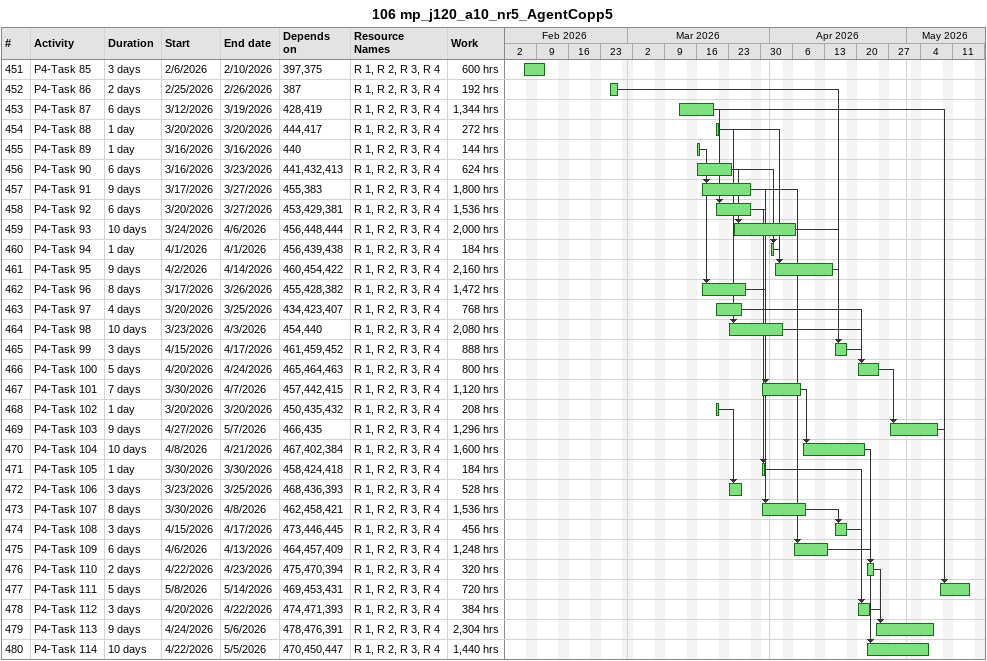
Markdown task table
106 mp_j120_a10_nr5_AgentCopp5

| ID | Task | Duration | Start | Finish | Predecessors | Resources | Work (h) |
|---|---|---|---|---|---|---|---|
| 451 | P4-Task 85 | 3d | 2026-02-06 | 2026-02-10 | 397, 375 | R 1, R 2, R 3, R 4 | 600 |
| 452 | P4-Task 86 | 2d | 2026-02-25 | 2026-02-26 | 387 | R 1, R 2, R 3, R 4 | 192 |
| 453 | P4-Task 87 | 6d | 2026-03-12 | 2026-03-19 | 428, 419 | R 1, R 2, R 3, R 4 | 1344 |
| 454 | P4-Task 88 | 1d | 2026-03-20 | 2026-03-20 | 444, 417 | R 1, R 2, R 3, R 4 | 272 |
| 455 | P4-Task 89 | 1d | 2026-03-16 | 2026-03-16 | 440 | R 1, R 2, R 3, R 4 | 144 |
| 456 | P4-Task 90 | 6d | 2026-03-16 | 2026-03-23 | 441, 432, 413 | R 1, R 2, R 3, R 4 | 624 |
| 457 | P4-Task 91 | 9d | 2026-03-17 | 2026-03-27 | 455, 383 | R 1, R 2, R 3, R 4 | 1800 |
| 458 | P4-Task 92 | 6d | 2026-03-20 | 2026-03-27 | 453, 429, 381 | R 1, R 2, R 3, R 4 | 1536 |
| 459 | P4-Task 93 | 10d | 2026-03-24 | 2026-04-06 | 456, 448, 444 | R 1, R 2, R 3, R 4 | 2000 |
| 460 | P4-Task 94 | 1d | 2026-04-01 | 2026-04-01 | 456, 439, 438 | R 1, R 2, R 3, R 4 | 184 |
| 461 | P4-Task 95 | 9d | 2026-04-02 | 2026-04-14 | 460, 454, 422 | R 1, R 2, R 3, R 4 | 2160 |
| 462 | P4-Task 96 | 8d | 2026-03-17 | 2026-03-26 | 455, 428, 382 | R 1, R 2, R 3, R 4 | 1472 |
| 463 | P4-Task 97 | 4d | 2026-03-20 | 2026-03-25 | 434, 423, 407 | R 1, R 2, R 3, R 4 | 768 |
| 464 | P4-Task 98 | 10d | 2026-03-23 | 2026-04-03 | 454, 440 | R 1, R 2, R 3, R 4 | 2080 |
| 465 | P4-Task 99 | 3d | 2026-04-15 | 2026-04-17 | 461, 459, 452 | R 1, R 2, R 3, R 4 | 888 |
| 466 | P4-Task 100 | 5d | 2026-04-20 | 2026-04-24 | 465, 464, 463 | R 1, R 2, R 3, R 4 | 800 |
| 467 | P4-Task 101 | 7d | 2026-03-30 | 2026-04-07 | 457, 442, 415 | R 1, R 2, R 3, R 4 | 1120 |
| 468 | P4-Task 102 | 1d | 2026-03-20 | 2026-03-20 | 450, 435, 432 | R 1, R 2, R 3, R 4 | 208 |
| 469 | P4-Task 103 | 9d | 2026-04-27 | 2026-05-07 | 466, 435 | R 1, R 2, R 3, R 4 | 1296 |
| 470 | P4-Task 104 | 10d | 2026-04-08 | 2026-04-21 | 467, 402, 384 | R 1, R 2, R 3, R 4 | 1600 |
| 471 | P4-Task 105 | 1d | 2026-03-30 | 2026-03-30 | 458, 424, 418 | R 1, R 2, R 3, R 4 | 184 |
| 472 | P4-Task 106 | 3d | 2026-03-23 | 2026-03-25 | 468, 436, 393 | R 1, R 2, R 3, R 4 | 528 |
| 473 | P4-Task 107 | 8d | 2026-03-30 | 2026-04-08 | 462, 458, 421 | R 1, R 2, R 3, R 4 | 1536 |
| 474 | P4-Task 108 | 3d | 2026-04-15 | 2026-04-17 | 473, 446, 445 | R 1, R 2, R 3, R 4 | 456 |
| 475 | P4-Task 109 | 6d | 2026-04-06 | 2026-04-13 | 464, 457, 409 | R 1, R 2, R 3, R 4 | 1248 |
| 476 | P4-Task 110 | 2d | 2026-04-22 | 2026-04-23 | 475, 470, 394 | R 1, R 2, R 3, R 4 | 320 |
| 477 | P4-Task 111 | 5d | 2026-05-08 | 2026-05-14 | 469, 453, 431 | R 1, R 2, R 3, R 4 | 720 |
| 478 | P4-Task 112 | 3d | 2026-04-20 | 2026-04-22 | 474, 471, 393 | R 1, R 2, R 3, R 4 | 384 |
| 479 | P4-Task 113 | 9d | 2026-04-24 | 2026-05-06 | 478, 476, 391 | R 1, R 2, R 3, R 4 | 2304 |
| 480 | P4-Task 114 | 10d | 2026-04-22 | 2026-05-05 | 470, 450, 447 | R 1, R 2, R 3, R 4 | 1440 |
